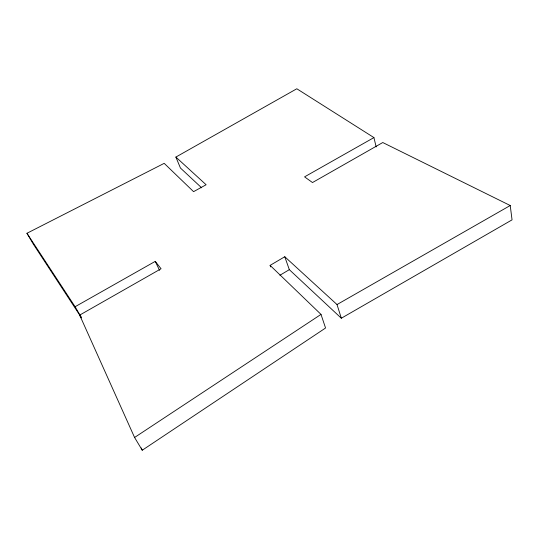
<?xml version="1.0" encoding="UTF-8"?>
<svg xmlns="http://www.w3.org/2000/svg" width="539" height="539" viewBox="0 0 539 539"><rect width="100%" height="100%" fill="white"/><g stroke="black" fill="none" stroke-linecap="round" stroke-linejoin="round"><path stroke-width="0.81" d="M373.931 137.593L296.814 88.767L175.876 157.071L206.114 184.749L193.575 191.655L164.186 163.344L26.95 233.272L75.096 306.731L155.252 261.368L161.067 268.759L79.671 315.106L134.575 437.473L142.249 450.233L325.563 328.008L321.008 314.399L270.106 265.377L284.781 256.739L337.023 304.555L341.328 318.226L512.05 219.865L510.224 205.521L382.771 142.532L312.492 182.546L304.562 176.859L373.931 137.593L376.155 146.938M134.575 437.473L321.008 314.399M279.916 275.254L289.322 269.668L341.328 318.226M337.023 304.555L510.224 205.521M201.64 187.821L180.437 168.02L175.876 157.071M80.978 317.026L33.175 243.891L26.95 233.272M79.671 315.106L81.288 317.882M75.096 306.731L81.099 317.053M155.252 261.368L159.537 270.315M141.211 447.936L142.249 450.233M270.106 265.377L270.666 266.893M284.781 256.739L289.322 269.668"/></g></svg>
